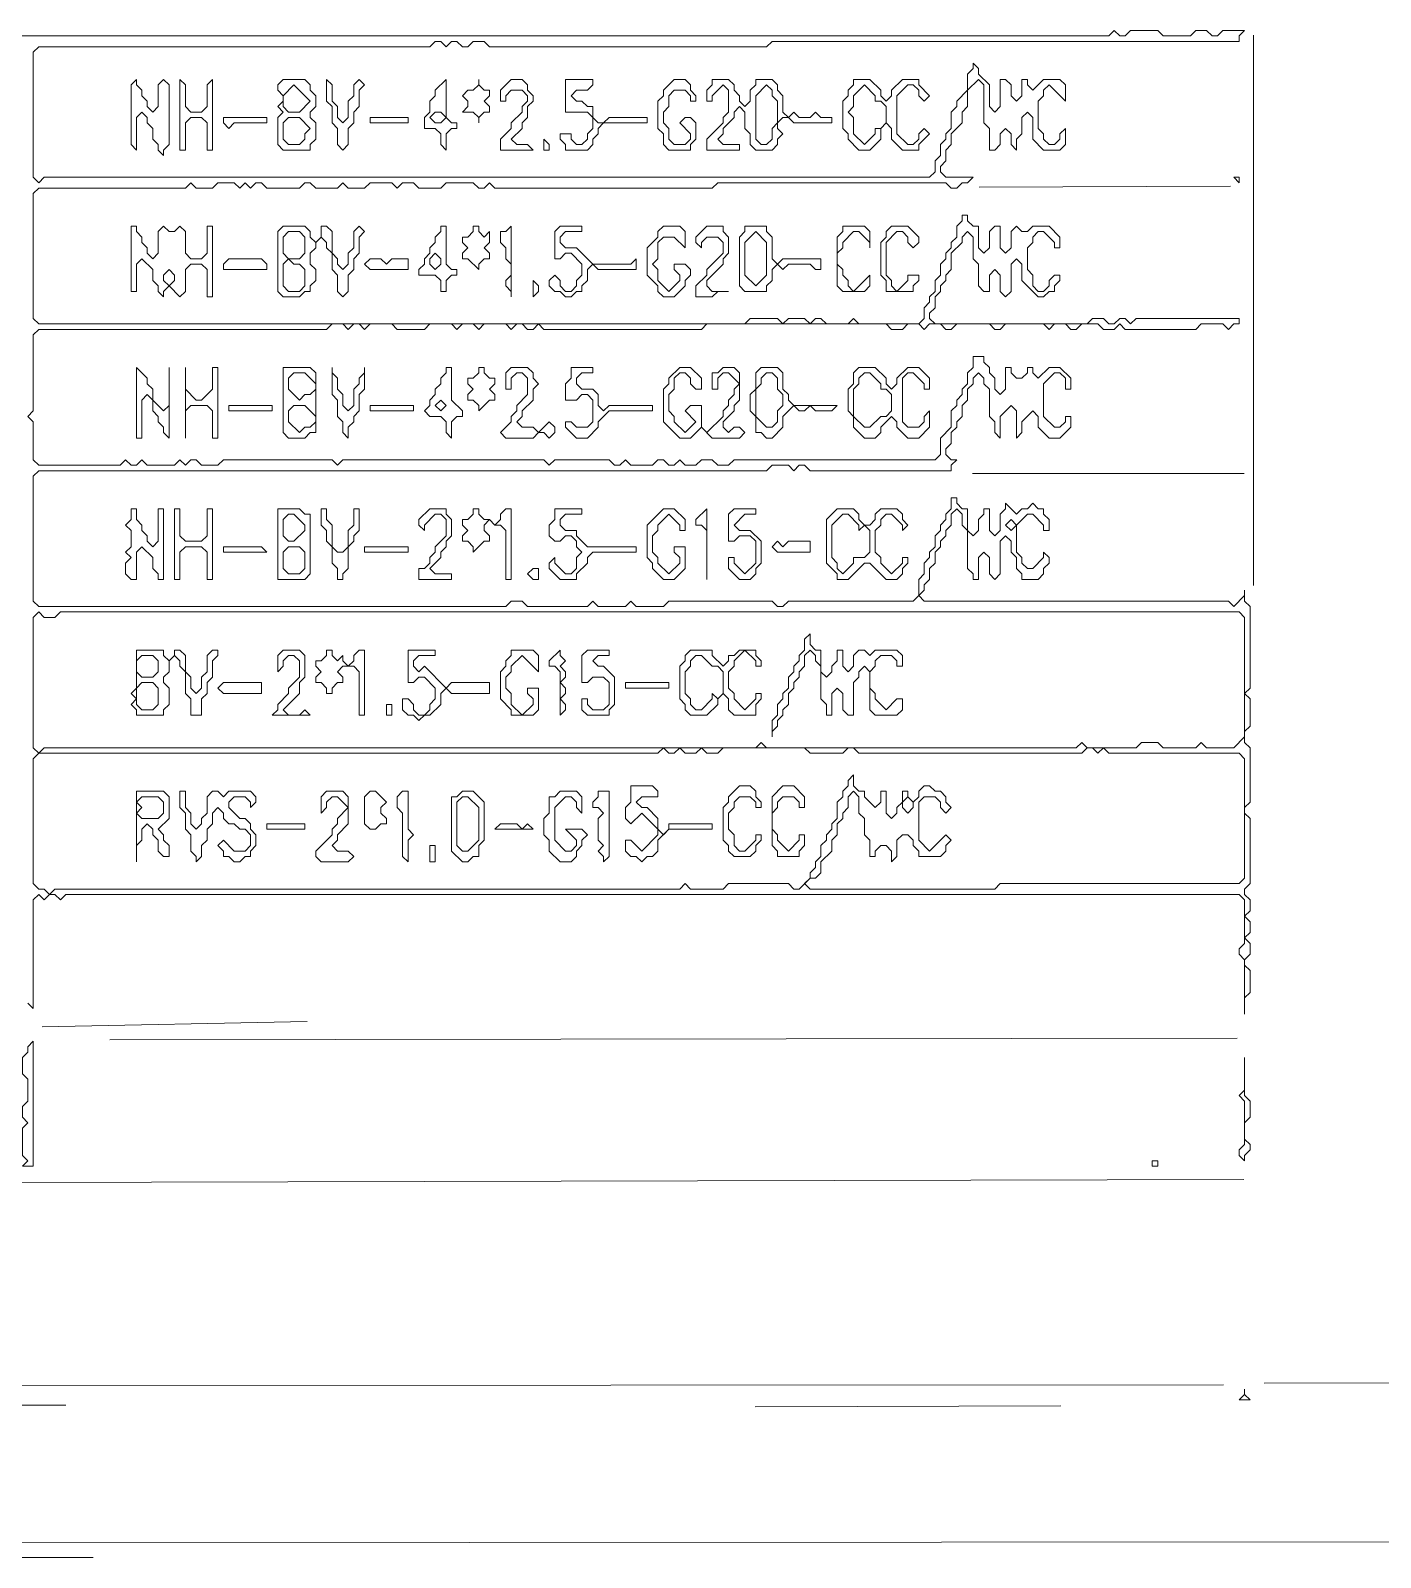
# Model space of a CAD drawing. Extents: x 12 to 2459, y 13 to 1740.
# Drawn here: x 403.5 to 652, y 20 to 301 of the extents above; entities that cross this region are included whole.
import ezdxf

# ---------------------------------------------------------------- set-up
doc = ezdxf.new("R2010")
doc.units = 0
for name, color, linetype, lineweight in [('TEXT_FALLBACK_OUTLINE', 2, 'Continuous', 0), ('TRACE_CURVE', 6, 'Continuous', 0), ('TRACE_STRAIGHT', 5, 'Continuous', 0), ('TRACE_TEXT_SYMBOL', 6, 'Continuous', 0)]:
    doc.layers.add(name, color=color, linetype=linetype, lineweight=lineweight)

msp = doc.modelspace()

# ---------------------------------------------------------------- linework, layer by layer
at = {"layer": 'TEXT_FALLBACK_OUTLINE', "color": 2}
for points in [[(423, 292), (422, 291), (422, 280), (423, 279), (423, 285), (424, 286), (425, 285), (425, 284), (426, 283), (426, 281), (427, 280), (427, 279), (428, 278), (428, 279), (429, 280), (429, 291), (428, 292), (427, 291), (427, 287), (426, 286), (425, 287), (425, 288), (424, 289), (424, 290), (423, 291)], [(431, 292), (431, 279), (432, 279), (432, 284), (433, 285), (435, 285), (436, 284), (436, 279), (437, 279), (437, 292), (436, 291), (436, 287), (435, 286), (433, 286), (432, 287), (432, 291)], [(450, 292), (449, 291), (449, 290), (450, 289), (450, 288), (449, 287), (450, 286), (449, 285), (449, 280), (450, 279), (455, 279), (455, 280), (456, 281), (456, 284), (455, 285), (455, 286), (456, 287), (456, 289), (455, 290), (455, 291), (454, 292)], [(452, 291), (455, 288), (453, 286), (451, 286), (450, 287), (450, 289)], [(458, 292), (458, 288), (459, 287), (459, 284), (460, 283), (460, 280), (461, 279), (462, 280), (462, 283), (463, 284), (463, 286), (464, 287), (464, 290), (465, 291), (464, 292), (463, 291), (463, 289), (462, 288), (462, 285), (461, 284), (460, 285), (460, 287), (459, 288), (459, 291)], [(480, 292), (478, 290), (478, 289), (477, 288), (477, 286), (476, 285), (476, 283), (478, 283), (479, 282), (479, 280), (480, 279), (480, 282), (481, 283), (482, 283), (482, 284), (481, 284), (480, 285)], [(486, 292), (486, 291), (485, 290), (484, 290), (483, 289), (484, 288), (484, 287), (483, 286), (485, 286), (486, 285), (486, 284), (486, 285), (487, 286), (488, 286), (488, 287), (487, 288), (488, 289), (488, 290), (487, 290), (486, 291)], [(492, 292), (490, 290), (490, 288), (491, 288), (491, 289), (492, 290), (494, 290), (495, 289), (495, 288), (494, 287), (494, 286), (492, 284), (492, 283), (490, 281), (490, 279), (496, 279), (495, 280), (493, 280), (492, 281), (494, 283), (494, 284), (495, 285), (495, 287), (496, 288), (496, 289), (495, 290), (495, 291), (494, 292)], [(502, 292), (502, 286), (506, 286), (507, 285), (507, 283), (506, 282), (506, 281), (505, 280), (504, 280), (503, 281), (503, 282), (501, 282), (501, 281), (502, 280), (502, 279), (506, 279), (507, 280), (507, 281), (508, 282), (508, 283), (509, 284), (517, 284), (517, 285), (510, 285), (509, 284), (508, 284), (507, 285), (507, 287), (506, 287), (505, 288), (504, 288), (503, 289), (504, 290), (506, 290), (507, 291), (507, 292)], [(522, 292), (520, 290), (520, 289), (519, 288), (519, 283), (520, 282), (520, 280), (521, 279), (525, 279), (525, 280), (526, 281), (526, 284), (525, 285), (524, 285), (523, 284), (525, 282), (525, 281), (524, 280), (522, 280), (521, 281), (521, 283), (520, 284), (520, 286), (521, 287), (521, 289), (522, 290), (524, 290), (525, 289), (525, 288), (526, 288), (526, 289), (525, 290), (525, 291), (524, 292)], [(529, 292), (529, 291), (528, 290), (528, 288), (529, 288), (529, 289), (531, 291), (532, 290), (532, 286), (531, 285), (531, 284), (528, 281), (528, 279), (534, 279), (534, 280), (531, 280), (530, 281), (531, 282), (531, 283), (533, 285), (533, 286), (534, 287), (535, 286), (535, 283), (536, 282), (536, 280), (537, 279), (540, 279), (541, 280), (541, 281), (542, 282), (541, 283), (541, 284), (542, 285), (543, 285), (544, 284), (551, 284), (551, 285), (549, 285), (548, 286), (547, 285), (545, 285), (544, 286), (543, 285), (542, 286), (542, 289), (541, 290), (541, 291), (540, 292), (537, 292), (537, 291), (536, 290), (536, 288), (535, 287), (534, 288), (534, 289), (533, 290), (533, 291), (532, 292)], [(539, 291), (540, 290), (540, 289), (541, 288), (541, 284), (540, 283), (540, 281), (539, 280), (538, 280), (537, 281), (537, 289)], [(555, 292), (555, 291), (554, 290), (554, 289), (553, 288), (553, 283), (554, 282), (554, 281), (556, 279), (558, 279), (560, 281), (560, 283), (561, 284), (562, 283), (562, 281), (564, 279), (567, 279), (567, 280), (569, 282), (568, 283), (567, 282), (567, 281), (566, 280), (565, 280), (563, 282), (563, 289), (565, 291), (566, 291), (567, 290), (567, 289), (568, 288), (569, 289), (567, 291), (567, 292), (564, 292), (562, 290), (562, 289), (561, 288), (560, 289), (560, 290), (558, 292)], [(557, 291), (559, 289), (559, 288), (560, 288), (561, 287), (561, 284), (560, 283), (559, 283), (559, 282), (557, 280), (555, 282), (555, 285), (554, 286), (555, 287), (555, 289)], [(439, 285), (439, 284), (440, 283), (441, 284), (447, 284), (447, 285)], [(450, 284), (451, 285), (453, 285), (455, 283), (454, 282), (454, 281), (453, 280), (451, 280), (450, 281)], [(466, 285), (466, 284), (473, 284), (473, 285)], [(477, 285), (478, 286), (479, 286), (480, 285), (479, 284), (478, 284)], [(498, 281), (498, 279), (499, 279), (499, 280)], [(422, 265), (422, 253), (423, 253), (423, 258), (424, 259), (426, 257), (426, 255), (427, 254), (427, 253), (428, 252), (428, 253), (429, 254), (431, 252), (432, 253), (432, 257), (433, 258), (435, 258), (436, 257), (436, 252), (437, 252), (437, 265), (436, 265), (436, 260), (435, 259), (433, 259), (432, 260), (432, 264), (431, 265), (430, 264), (429, 264), (428, 265), (427, 264), (427, 260), (426, 259), (425, 260), (425, 261), (424, 262), (424, 263), (423, 264), (423, 265)], [(450, 265), (449, 264), (449, 253), (450, 252), (453, 252), (454, 253), (455, 253), (455, 254), (456, 255), (456, 257), (455, 258), (455, 260), (456, 261), (456, 262), (457, 263), (458, 262), (458, 261), (459, 260), (459, 257), (460, 256), (460, 253), (461, 252), (462, 253), (462, 256), (463, 257), (463, 259), (464, 260), (464, 263), (465, 264), (464, 265), (463, 264), (463, 261), (462, 260), (462, 258), (461, 257), (460, 258), (460, 259), (459, 260), (459, 264), (458, 265), (457, 265), (457, 263), (456, 262), (455, 263), (455, 264), (454, 265)], [(479, 265), (479, 264), (478, 263), (478, 262), (477, 261), (477, 260), (476, 259), (476, 258), (475, 257), (475, 256), (478, 256), (479, 255), (479, 253), (480, 253), (480, 255), (481, 256), (482, 256), (482, 257), (481, 257), (480, 258), (480, 265)], [(485, 265), (485, 264), (484, 263), (483, 263), (483, 262), (484, 261), (483, 260), (483, 259), (484, 259), (486, 257), (486, 258), (487, 259), (488, 259), (488, 260), (487, 261), (488, 262), (488, 264), (487, 263), (486, 264), (486, 265)], [(492, 265), (491, 264), (490, 264), (490, 262), (491, 261), (491, 259), (492, 258), (492, 256), (491, 255), (491, 254), (492, 253), (492, 252)], [(501, 265), (500, 264), (500, 259), (501, 259), (502, 260), (503, 260), (505, 258), (505, 256), (504, 255), (504, 254), (503, 253), (502, 253), (501, 254), (501, 255), (500, 256), (499, 255), (499, 254), (500, 253), (501, 253), (502, 252), (503, 252), (504, 253), (505, 253), (505, 254), (506, 255), (506, 257), (507, 258), (508, 257), (515, 257), (515, 259), (514, 258), (507, 258), (504, 261), (502, 261), (501, 262), (501, 263), (502, 264), (505, 264), (505, 265)], [(520, 265), (519, 264), (519, 263), (517, 261), (517, 256), (519, 254), (519, 253), (520, 252), (522, 252), (524, 254), (524, 255), (525, 256), (525, 257), (524, 258), (522, 258), (522, 257), (523, 256), (523, 255), (521, 253), (519, 255), (519, 257), (518, 258), (519, 259), (519, 262), (520, 263), (522, 263), (524, 261), (524, 264), (523, 265)], [(528, 265), (526, 263), (526, 262), (527, 261), (527, 262), (528, 263), (530, 263), (531, 262), (531, 260), (528, 257), (528, 256), (526, 254), (526, 252), (529, 252), (530, 253), (532, 253), (529, 253), (528, 254), (528, 255), (531, 258), (531, 259), (532, 260), (532, 263), (531, 264), (531, 265)], [(535, 265), (535, 264), (534, 263), (534, 254), (535, 253), (539, 253), (539, 254), (540, 255), (540, 257), (541, 258), (542, 257), (543, 258), (547, 258), (548, 257), (549, 257), (549, 259), (542, 259), (541, 258), (540, 259), (540, 263), (539, 264), (539, 265)], [(553, 265), (553, 264), (552, 263), (552, 254), (553, 253), (557, 253), (558, 254), (558, 256), (555, 253), (554, 254), (554, 255), (553, 256), (553, 257), (552, 258), (552, 260), (553, 261), (553, 262), (555, 264), (556, 264), (558, 262), (558, 261), (558, 264), (557, 265)], [(562, 265), (561, 264), (561, 263), (560, 262), (560, 256), (561, 255), (561, 253), (566, 253), (566, 254), (567, 255), (567, 256), (565, 256), (565, 255), (563, 253), (562, 254), (562, 255), (561, 256), (561, 262), (563, 264), (564, 264), (565, 263), (565, 262), (566, 261), (567, 262), (567, 263), (565, 265)], [(450, 263), (451, 264), (453, 264), (454, 263), (454, 260), (453, 259), (451, 259), (450, 260)], [(537, 264), (539, 262), (539, 256), (537, 254), (535, 256), (535, 262)], [(440, 259), (439, 258), (439, 257), (447, 257), (447, 258), (446, 259)], [(450, 258), (451, 259), (452, 258), (453, 258), (454, 257), (454, 254), (453, 253), (451, 253), (450, 254)], [(466, 259), (465, 258), (466, 257), (473, 257), (473, 259), (470, 259), (469, 258), (468, 259)], [(477, 259), (478, 260), (479, 259), (479, 258), (478, 257), (477, 258)], [(428, 256), (429, 257), (430, 256), (430, 255), (429, 254), (428, 255)], [(496, 255), (496, 252), (497, 253), (497, 254)], [(423, 239), (423, 226), (424, 226), (424, 233), (425, 234), (426, 233), (426, 231), (427, 230), (427, 229), (428, 228), (428, 227), (429, 226), (429, 239), (429, 232), (428, 231), (426, 233), (426, 235), (425, 236), (425, 237)], [(432, 239), (432, 226), (432, 231), (433, 232), (436, 232), (437, 231), (437, 226), (438, 226), (438, 239), (437, 239), (437, 235), (435, 233), (434, 233), (432, 235)], [(450, 239), (450, 227), (451, 226), (454, 226), (455, 227), (456, 227), (456, 238), (455, 239)], [(459, 239), (459, 234), (460, 233), (460, 230), (461, 229), (461, 227), (462, 226), (462, 228), (463, 229), (463, 230), (464, 231), (464, 234), (465, 235), (465, 239), (465, 238), (464, 237), (464, 236), (463, 235), (463, 232), (462, 231), (461, 232), (461, 234), (460, 235), (460, 237), (459, 238)], [(480, 239), (480, 238), (479, 237), (479, 236), (478, 235), (478, 234), (477, 233), (477, 232), (476, 231), (477, 230), (479, 230), (480, 229), (480, 227), (481, 226), (481, 229), (482, 230), (483, 230), (483, 231), (481, 233), (481, 239)], [(486, 239), (486, 238), (485, 237), (484, 237), (484, 236), (485, 235), (484, 234), (484, 233), (485, 233), (486, 232), (486, 231), (488, 233), (489, 233), (489, 234), (488, 235), (489, 236), (489, 237), (488, 237), (487, 238), (487, 239)], [(492, 239), (491, 238), (491, 235), (492, 235), (492, 237), (493, 238), (494, 238), (495, 237), (495, 234), (493, 232), (493, 231), (492, 230), (492, 229), (490, 227), (491, 226), (496, 226), (497, 227), (498, 227), (499, 226), (500, 227), (500, 228), (499, 229), (497, 227), (496, 228), (494, 228), (493, 229), (494, 230), (494, 231), (496, 233), (496, 235), (497, 236), (496, 237), (496, 238), (495, 239)], [(503, 239), (503, 237), (502, 236), (502, 233), (504, 233), (505, 234), (506, 234), (507, 233), (507, 229), (506, 228), (504, 228), (503, 229), (502, 229), (502, 228), (504, 226), (506, 226), (508, 228), (508, 229), (510, 231), (518, 231), (518, 232), (510, 232), (509, 231), (508, 232), (508, 234), (507, 235), (505, 235), (504, 236), (504, 237), (505, 238), (507, 238), (507, 239)], [(523, 239), (521, 237), (521, 236), (520, 235), (520, 229), (523, 226), (525, 226), (527, 228), (529, 226), (534, 226), (535, 227), (534, 228), (533, 228), (532, 227), (531, 228), (531, 229), (533, 231), (533, 232), (534, 233), (534, 238), (533, 239), (531, 239), (530, 238), (529, 238), (529, 235), (530, 235), (530, 237), (531, 238), (532, 238), (534, 236), (533, 235), (533, 234), (532, 233), (532, 232), (531, 231), (531, 230), (528, 227), (527, 228), (527, 232), (525, 232), (524, 231), (526, 229), (524, 227), (522, 229), (522, 230), (521, 231), (521, 234), (522, 235), (522, 237), (523, 238), (524, 238), (525, 237), (525, 236), (526, 235), (527, 235), (527, 237), (525, 239)], [(538, 239), (537, 238), (537, 235), (536, 234), (536, 231), (537, 230), (537, 227), (538, 227), (539, 226), (540, 226), (542, 228), (542, 230), (544, 232), (545, 231), (546, 231), (547, 232), (548, 231), (551, 231), (552, 232), (544, 232), (543, 233), (543, 234), (542, 235), (542, 238), (541, 239)], [(556, 239), (555, 238), (555, 236), (554, 235), (554, 231), (555, 230), (555, 228), (557, 226), (559, 226), (560, 227), (560, 228), (562, 230), (563, 229), (563, 228), (565, 226), (567, 226), (569, 228), (569, 231), (568, 230), (568, 229), (567, 228), (565, 228), (564, 229), (564, 237), (565, 238), (566, 238), (568, 236), (568, 235), (569, 235), (569, 237), (567, 239), (565, 239), (563, 237), (563, 236), (562, 235), (561, 236), (561, 237), (559, 239)], [(451, 237), (452, 238), (454, 238), (456, 236), (456, 235), (455, 234), (454, 234), (453, 233), (451, 235)], [(538, 237), (539, 238), (540, 238), (541, 237), (541, 235), (542, 234), (542, 232), (541, 231), (541, 229), (540, 228), (539, 228), (537, 230), (537, 235), (538, 236)], [(556, 237), (557, 238), (558, 238), (560, 236), (560, 235), (561, 235), (562, 234), (562, 231), (561, 230), (560, 230), (558, 228), (557, 228), (555, 230), (555, 235), (556, 236)], [(440, 232), (440, 231), (448, 231), (448, 232)], [(451, 231), (452, 232), (454, 232), (456, 230), (456, 229), (455, 228), (454, 228), (453, 227), (451, 229)], [(466, 232), (466, 231), (474, 231), (474, 232)], [(478, 232), (479, 233), (480, 232), (479, 231)], [(422, 213), (422, 211), (421, 210), (422, 209), (422, 206), (421, 205), (422, 204), (421, 203), (421, 201), (422, 200), (423, 200), (423, 205), (424, 206), (426, 204), (426, 202), (427, 201), (427, 200), (428, 200), (428, 213), (427, 213), (427, 207), (426, 206), (425, 207), (425, 208), (424, 209), (424, 210), (423, 211), (423, 213)], [(430, 213), (430, 200), (431, 200), (431, 205), (432, 206), (435, 206), (436, 205), (436, 200), (437, 200), (437, 213), (436, 213), (436, 208), (435, 207), (432, 207), (431, 208), (431, 213)], [(449, 213), (449, 200), (454, 200), (455, 201), (455, 212), (454, 212), (453, 213)], [(450, 211), (451, 212), (452, 212), (454, 210), (454, 209), (452, 207), (451, 207), (450, 208)], [(457, 213), (457, 210), (458, 209), (458, 207), (459, 206), (459, 203), (460, 202), (460, 200), (461, 200), (461, 201), (462, 202), (462, 206), (463, 207), (463, 208), (464, 209), (464, 213), (463, 213), (463, 210), (462, 209), (462, 206), (461, 205), (460, 205), (459, 206), (459, 210), (458, 211), (458, 213)], [(477, 213), (475, 211), (475, 210), (476, 209), (476, 210), (478, 212), (479, 212), (480, 211), (480, 208), (478, 206), (478, 205), (477, 204), (477, 203), (476, 202), (475, 202), (475, 200), (481, 200), (481, 201), (478, 201), (477, 202), (479, 204), (479, 205), (480, 206), (480, 207), (481, 208), (481, 211), (480, 212), (480, 213)], [(485, 213), (485, 212), (484, 211), (483, 211), (483, 210), (484, 209), (483, 208), (483, 207), (484, 207), (485, 206), (485, 205), (487, 207), (488, 207), (488, 208), (487, 209), (487, 210), (488, 211), (489, 210), (490, 210), (491, 209), (491, 200), (492, 200), (492, 213), (491, 213), (490, 212), (490, 211), (489, 210), (488, 211), (487, 211), (486, 212), (486, 213)], [(500, 213), (500, 211), (499, 210), (499, 208), (500, 207), (501, 207), (502, 208), (503, 208), (504, 207), (504, 206), (505, 205), (504, 204), (504, 202), (503, 201), (502, 201), (500, 203), (500, 204), (499, 203), (499, 202), (501, 200), (504, 200), (504, 201), (506, 203), (506, 204), (507, 205), (515, 205), (515, 206), (506, 206), (504, 208), (504, 209), (502, 209), (501, 210), (501, 211), (502, 212), (505, 212), (505, 213)], [(520, 213), (517, 210), (517, 204), (518, 203), (518, 202), (520, 200), (522, 200), (524, 202), (524, 206), (522, 206), (522, 205), (523, 204), (523, 203), (521, 201), (519, 203), (519, 204), (518, 205), (518, 208), (519, 209), (519, 210), (521, 212), (523, 210), (523, 209), (524, 209), (524, 211), (522, 213)], [(528, 213), (526, 211), (526, 210), (527, 210), (528, 209), (528, 200)], [(533, 213), (532, 212), (532, 207), (533, 207), (534, 208), (536, 208), (537, 207), (537, 203), (535, 201), (533, 203), (533, 204), (532, 204), (532, 202), (534, 200), (536, 200), (537, 201), (537, 202), (538, 203), (538, 207), (536, 209), (534, 209), (533, 210), (535, 212), (537, 212), (537, 213)], [(552, 213), (550, 211), (550, 203), (552, 201), (552, 200), (554, 200), (557, 203), (558, 203), (561, 200), (563, 200), (564, 201), (564, 202), (565, 203), (565, 204), (564, 204), (564, 203), (562, 201), (560, 203), (560, 204), (559, 205), (559, 209), (560, 210), (560, 211), (561, 212), (562, 212), (564, 210), (564, 209), (565, 210), (564, 211), (564, 212), (563, 213), (560, 213), (559, 212), (559, 211), (558, 210), (557, 210), (556, 211), (556, 212), (555, 213)], [(553, 212), (554, 212), (556, 210), (556, 209), (557, 210), (558, 209), (558, 205), (557, 204), (555, 204), (555, 203), (553, 201), (552, 202), (552, 203), (551, 204), (551, 210)], [(439, 206), (439, 205), (447, 205), (446, 206)], [(450, 205), (451, 206), (453, 206), (454, 205), (454, 202), (453, 201), (451, 201), (450, 202)], [(465, 206), (465, 205), (473, 205), (473, 206)], [(541, 207), (540, 206), (541, 205), (547, 205), (547, 207), (543, 207), (542, 206)], [(496, 202), (495, 201), (496, 200), (497, 200), (497, 202)], [(423, 187), (423, 180), (422, 179), (423, 178), (422, 177), (423, 176), (423, 175), (428, 175), (428, 176), (429, 177), (429, 180), (428, 181), (428, 182), (429, 183), (429, 185), (430, 186), (431, 185), (431, 184), (432, 183), (432, 179), (433, 178), (433, 175), (435, 175), (435, 178), (436, 179), (436, 181), (437, 182), (437, 185), (438, 186), (438, 187), (437, 187), (436, 186), (436, 183), (435, 182), (435, 180), (434, 179), (433, 180), (433, 182), (432, 183), (432, 186), (431, 187), (430, 187), (430, 186), (429, 185), (428, 186), (428, 187)], [(423, 185), (424, 186), (426, 186), (427, 185), (427, 183), (426, 182), (424, 182), (423, 183)], [(450, 187), (449, 186), (449, 183), (450, 184), (450, 185), (451, 186), (452, 186), (453, 185), (453, 182), (451, 180), (451, 179), (449, 177), (449, 176), (448, 175), (455, 175), (454, 176), (453, 175), (451, 175), (450, 176), (453, 179), (453, 181), (454, 182), (454, 186), (453, 187)], [(458, 187), (458, 186), (457, 185), (456, 185), (456, 184), (457, 183), (456, 182), (456, 181), (457, 181), (458, 180), (458, 179), (459, 179), (459, 180), (460, 181), (461, 181), (461, 182), (460, 183), (461, 184), (463, 184), (464, 183), (464, 175), (465, 175), (465, 187), (464, 187), (463, 186), (463, 185), (462, 184), (461, 185), (461, 186), (460, 185), (459, 186), (459, 187)], [(473, 187), (473, 181), (474, 181), (475, 182), (476, 182), (478, 180), (478, 178), (477, 177), (477, 176), (476, 175), (475, 175), (474, 176), (474, 177), (473, 178), (472, 178), (472, 176), (473, 175), (474, 175), (475, 174), (476, 175), (477, 175), (479, 177), (479, 179), (480, 180), (481, 179), (488, 179), (488, 181), (481, 181), (480, 180), (476, 184), (475, 183), (474, 184), (474, 185), (475, 186), (478, 186), (478, 187)], [(492, 187), (492, 186), (491, 185), (491, 184), (490, 183), (490, 178), (492, 176), (492, 175), (496, 175), (497, 176), (497, 180), (495, 180), (495, 179), (496, 178), (496, 177), (494, 175), (492, 177), (492, 179), (491, 180), (491, 182), (492, 183), (492, 184), (494, 186), (497, 183), (497, 186), (496, 187)], [(501, 187), (499, 185), (499, 184), (500, 184), (501, 183), (501, 175), (502, 176), (502, 177), (501, 178), (502, 179), (502, 180), (501, 181), (502, 182), (502, 183), (501, 184), (502, 185), (501, 186)], [(506, 187), (505, 186), (505, 181), (506, 181), (507, 182), (509, 182), (510, 181), (510, 177), (509, 176), (507, 176), (506, 177), (506, 178), (505, 178), (505, 176), (506, 175), (510, 175), (510, 176), (511, 177), (511, 182), (509, 184), (508, 184), (507, 185), (508, 186), (510, 186), (510, 187)], [(525, 187), (524, 186), (524, 185), (523, 184), (523, 178), (524, 177), (524, 176), (525, 175), (528, 175), (530, 177), (530, 178), (531, 179), (532, 178), (532, 176), (533, 175), (537, 175), (537, 177), (538, 178), (538, 179), (537, 179), (537, 178), (535, 176), (533, 178), (533, 179), (532, 180), (532, 183), (533, 184), (533, 185), (535, 187), (537, 185), (537, 184), (538, 184), (538, 185), (537, 186), (537, 187), (534, 187), (533, 186), (532, 186), (532, 185), (531, 184), (529, 186), (529, 187)], [(525, 185), (526, 186), (527, 186), (529, 184), (530, 184), (531, 183), (531, 179), (530, 178), (529, 179), (529, 178), (527, 176), (526, 176), (525, 177), (525, 178), (524, 179), (524, 183), (525, 184)], [(423, 180), (424, 181), (426, 181), (427, 180), (427, 177), (426, 176), (424, 176), (423, 177)], [(439, 181), (438, 180), (439, 179), (446, 179), (446, 181)], [(513, 181), (513, 180), (521, 180), (521, 181)], [(469, 177), (469, 175), (470, 175), (470, 177)], [(423, 161), (423, 148), (423, 151), (424, 152), (424, 154), (425, 155), (426, 154), (426, 153), (427, 152), (427, 150), (428, 149), (429, 149), (429, 151), (428, 152), (428, 153), (427, 154), (429, 156), (429, 160), (428, 161)], [(431, 161), (431, 158), (432, 157), (432, 154), (433, 153), (433, 150), (434, 149), (434, 148), (435, 149), (435, 151), (436, 152), (436, 154), (437, 155), (437, 157), (438, 158), (439, 157), (439, 156), (440, 155), (441, 155), (442, 154), (443, 154), (444, 153), (444, 151), (443, 150), (441, 150), (439, 152), (438, 151), (439, 150), (439, 149), (440, 149), (441, 148), (442, 148), (443, 149), (444, 149), (444, 150), (445, 151), (445, 153), (444, 154), (444, 155), (443, 156), (442, 156), (440, 158), (440, 159), (441, 160), (443, 160), (444, 159), (444, 158), (445, 159), (445, 160), (444, 161), (440, 161), (439, 160), (438, 161), (437, 161), (436, 160), (436, 157), (435, 156), (435, 155), (434, 154), (433, 155), (433, 157), (432, 158), (432, 161)], [(458, 161), (457, 160), (457, 157), (458, 158), (458, 159), (459, 160), (460, 160), (462, 158), (460, 156), (460, 155), (459, 154), (459, 153), (456, 150), (456, 149), (457, 148), (462, 148), (463, 149), (462, 150), (460, 150), (459, 151), (460, 152), (460, 153), (462, 155), (462, 160), (461, 161)], [(466, 161), (465, 160), (465, 155), (466, 154), (467, 154), (468, 155), (469, 155), (469, 156), (468, 157), (468, 158), (469, 159), (467, 161)], [(472, 161), (471, 160), (471, 158), (472, 157), (472, 149), (473, 148), (473, 152), (474, 153), (473, 154), (473, 161)], [(483, 161), (482, 160), (481, 160), (481, 150), (483, 148), (484, 148), (485, 149), (486, 149), (486, 151), (487, 152), (487, 159), (485, 161)], [(501, 161), (500, 160), (499, 160), (499, 157), (498, 156), (498, 153), (499, 152), (499, 150), (501, 148), (503, 148), (504, 149), (504, 150), (505, 151), (505, 152), (506, 153), (505, 154), (502, 154), (504, 152), (504, 151), (503, 150), (502, 150), (500, 152), (500, 158), (502, 160), (503, 160), (504, 159), (504, 158), (505, 157), (505, 160), (504, 161)], [(508, 161), (508, 160), (507, 159), (507, 158), (508, 158), (509, 157), (508, 156), (508, 152), (509, 151), (508, 150), (509, 149), (509, 148), (510, 149), (510, 161)], [(514, 162), (514, 159), (513, 158), (513, 156), (514, 155), (516, 157), (519, 154), (519, 153), (516, 150), (514, 152), (513, 152), (513, 150), (514, 149), (515, 149), (516, 148), (517, 149), (518, 149), (519, 150), (519, 152), (521, 154), (529, 154), (529, 155), (521, 155), (521, 154), (520, 153), (519, 154), (519, 156), (517, 158), (516, 158), (515, 159), (516, 160), (519, 160), (519, 161), (518, 162)], [(534, 162), (532, 160), (532, 159), (531, 158), (531, 152), (532, 151), (532, 150), (533, 149), (536, 149), (537, 150), (537, 151), (538, 152), (538, 153), (537, 153), (537, 152), (535, 150), (534, 150), (533, 151), (533, 153), (532, 154), (532, 157), (533, 158), (533, 159), (534, 160), (536, 160), (537, 159), (537, 158), (538, 158), (538, 159), (537, 160), (537, 161), (536, 162)], [(542, 162), (540, 160), (540, 151), (541, 150), (541, 149), (545, 149), (545, 150), (546, 151), (546, 153), (545, 153), (545, 152), (543, 150), (541, 152), (541, 153), (540, 154), (540, 157), (541, 158), (541, 159), (542, 160), (544, 160), (545, 159), (545, 158), (546, 158), (546, 160), (544, 162)], [(423, 159), (424, 160), (427, 160), (428, 159), (428, 157), (427, 156), (424, 156), (423, 157), (424, 158)], [(482, 159), (483, 160), (484, 160), (486, 158), (486, 152), (484, 150), (483, 150), (482, 151)], [(447, 155), (447, 154), (454, 154), (454, 155)], [(490, 155), (489, 154), (496, 154), (495, 155), (494, 154), (493, 155)], [(477, 151), (477, 148), (478, 148), (478, 151)]]:
    msp.add_lwpolyline(points, close=True, dxfattribs=at)
for points in [[(547, 190), (546, 189), (546, 187), (545, 186), (545, 185), (544, 184), (544, 183), (543, 182), (543, 180), (542, 179), (542, 178), (541, 177), (541, 175), (540, 174), (540, 171), (540, 172), (541, 173), (541, 174), (542, 175), (542, 176), (543, 177), (543, 179), (544, 180), (544, 181), (545, 182), (545, 183), (546, 184), (546, 186), (547, 187), (548, 186), (548, 185), (549, 184), (549, 178), (550, 177), (550, 175), (551, 175), (551, 179), (552, 180), (553, 179), (553, 176), (554, 175), (555, 175), (555, 181), (556, 182), (556, 183), (557, 184), (558, 183), (558, 176), (559, 175), (563, 175), (564, 176), (564, 178), (563, 178), (561, 176), (559, 178), (559, 179), (558, 180), (558, 183), (559, 184), (559, 185), (560, 186), (562, 186), (563, 185), (563, 184)], [(563, 184), (564, 184), (564, 186), (563, 187), (559, 187), (558, 186), (557, 187), (556, 187), (555, 186), (555, 184), (554, 183), (553, 184), (553, 187), (552, 187), (552, 185), (551, 184), (551, 183), (550, 182), (549, 183), (549, 187), (548, 187), (547, 188), (547, 190)]]:
    msp.add_lwpolyline(points, dxfattribs=at)
at = {"layer": 'TRACE_CURVE', "color": 6}
for points in [[(603, 301), (602, 300), (399, 300), (398, 299), (396, 299), (395, 300), (394, 299), (393, 299), (392, 300), (391, 299), (390, 300), (357, 300), (356, 299), (306, 299), (305, 300), (166, 300)], [(487, 299), (488, 298), (539, 298), (540, 299), (626, 299), (626, 300), (627, 301), (623, 301), (622, 300), (621, 300), (620, 301), (618, 301), (617, 300), (612, 300), (611, 301), (606, 301), (605, 300), (604, 300), (603, 301)], [(593, 279), (594, 280), (594, 283), (593, 282), (593, 281), (592, 280), (591, 280), (590, 281), (590, 282), (589, 283), (589, 288), (590, 289), (590, 290), (591, 291), (594, 288), (594, 291), (593, 292), (590, 292), (588, 290), (587, 291), (587, 292), (586, 292), (586, 289), (585, 288), (584, 289), (584, 291), (583, 292), (582, 292), (582, 287), (581, 286), (580, 287), (580, 291), (578, 293), (578, 294), (577, 295), (577, 294), (576, 293), (576, 290), (574, 288), (574, 287), (573, 286), (573, 283), (572, 282), (572, 281), (571, 280), (571, 278), (570, 277), (570, 275), (569, 274), (406, 274), (405, 273), (404, 274), (404, 297), (405, 298), (477, 298), (478, 299), (479, 299), (480, 298), (481, 299), (482, 299), (483, 298), (484, 298), (485, 299), (487, 299)], [(444, 272), (445, 273), (446, 273), (447, 272), (453, 272), (454, 273), (455, 273), (456, 272), (460, 272), (461, 273), (462, 272), (465, 272), (466, 273), (470, 273), (471, 272), (472, 273), (474, 273), (475, 272), (479, 272), (480, 273), (485, 273), (486, 272), (487, 272), (488, 273), (489, 272), (529, 272), (530, 273), (572, 273), (573, 272), (574, 272), (575, 273), (576, 273), (577, 274), (572, 274), (571, 275), (571, 276), (572, 277), (572, 279), (573, 280), (573, 282), (575, 284), (575, 286), (576, 287), (576, 290), (578, 292), (579, 291), (579, 284), (580, 283), (580, 279), (581, 279), (582, 280), (582, 282), (583, 283), (584, 282), (584, 280), (585, 279), (585, 281), (586, 282), (586, 285), (587, 286), (588, 285), (588, 281), (590, 279), (593, 279)], [(593, 261), (593, 263), (591, 265), (588, 265), (587, 264), (586, 264), (585, 265), (584, 264), (584, 261), (583, 260), (582, 261), (582, 265), (581, 265), (580, 264), (580, 261), (579, 260), (578, 261), (578, 265), (577, 265), (576, 266), (576, 267), (575, 267), (575, 266), (574, 265), (574, 263), (573, 262), (573, 261), (572, 260), (572, 259), (571, 258), (571, 256), (570, 255), (570, 253), (569, 252), (569, 251), (568, 250), (568, 248), (567, 247), (556, 247), (555, 248), (554, 247), (550, 247), (549, 248), (548, 248), (547, 247), (546, 248), (543, 248), (542, 247), (541, 248), (536, 248), (535, 247), (405, 247), (404, 248), (404, 271), (405, 272), (432, 272), (433, 273), (434, 272), (437, 272), (438, 273), (441, 273), (442, 272), (443, 273), (444, 272)], [(626, 247), (626, 248), (607, 248), (606, 247), (605, 248), (604, 248), (603, 247), (602, 247), (601, 248), (599, 248), (598, 247), (570, 247), (569, 248), (569, 249), (570, 250), (570, 252), (571, 253), (571, 254), (572, 255), (572, 256), (573, 257), (573, 260), (575, 262), (575, 263), (576, 264), (577, 263), (577, 259), (578, 258), (578, 254), (579, 253), (580, 253), (580, 256), (581, 257), (582, 256), (582, 253), (583, 252), (584, 253), (584, 258), (585, 259), (586, 258), (586, 255), (589, 252), (590, 252), (591, 253), (592, 253), (592, 254), (593, 255), (593, 256), (592, 256), (591, 255), (591, 254), (590, 253), (589, 253), (588, 254), (588, 256), (587, 257), (587, 261), (588, 262), (588, 263), (589, 264), (590, 264), (592, 262), (592, 261), (593, 261)], [(404, 231), (404, 245), (405, 246), (458, 246), (459, 247), (461, 247), (462, 246), (463, 247), (464, 247), (465, 246), (466, 247), (470, 247), (471, 246), (476, 246), (477, 247), (481, 247), (482, 246), (483, 247), (485, 247), (486, 246), (487, 247), (491, 247), (492, 246), (493, 247), (494, 247), (495, 246), (496, 246), (497, 247), (498, 246), (527, 246), (528, 247), (561, 247), (562, 246), (564, 246), (565, 247), (567, 247), (568, 246), (569, 247), (571, 247), (572, 246), (573, 246), (574, 247), (580, 247), (581, 246), (582, 246), (583, 247), (590, 247), (591, 246), (592, 247), (594, 247), (595, 246), (596, 246), (597, 247), (600, 247), (601, 246), (603, 246), (604, 247), (605, 246), (618, 246), (619, 247), (623, 247), (624, 246), (625, 247), (626, 247)], [(583, 235), (582, 234), (581, 235), (581, 237), (580, 238), (580, 239), (579, 240), (579, 241), (577, 241), (577, 239), (576, 238), (576, 236), (575, 235), (575, 234), (574, 233), (574, 232), (573, 231), (573, 228), (571, 226), (571, 223), (570, 222), (533, 222), (532, 221), (530, 221), (529, 222), (527, 222), (526, 221), (524, 221), (523, 222), (522, 221), (521, 221), (520, 222), (519, 222), (518, 221), (514, 221), (513, 222), (512, 221), (511, 221), (510, 222), (500, 222), (499, 221), (498, 222), (461, 222), (460, 221), (459, 222), (439, 222), (438, 221), (435, 221), (434, 222), (433, 222), (432, 221), (431, 222), (430, 221), (425, 221), (424, 222), (423, 221), (422, 221), (421, 222), (420, 221), (405, 221), (404, 222), (404, 229), (403, 230), (404, 231)], [(546, 221), (547, 220), (573, 220), (573, 221), (574, 222), (573, 222), (572, 223), (572, 224), (573, 225), (573, 227), (574, 228), (574, 229), (575, 230), (575, 232), (576, 233), (576, 235), (577, 236), (577, 237), (578, 238), (579, 237), (579, 236), (580, 235), (580, 230), (581, 229), (581, 227), (582, 226), (582, 230), (584, 232), (585, 231), (585, 226), (586, 227), (586, 229), (588, 231), (589, 230), (589, 228), (591, 226), (593, 226), (595, 228), (595, 230), (594, 230), (594, 229), (593, 228), (592, 228), (590, 230), (590, 236), (592, 238), (593, 238), (594, 237), (594, 235), (595, 235), (595, 237), (593, 239), (591, 239), (589, 237), (588, 238), (588, 239), (587, 239), (587, 238), (586, 237), (585, 237), (584, 238), (584, 239), (583, 239), (583, 235)], [(590, 213), (589, 213), (588, 214), (587, 213), (586, 213), (585, 212), (583, 214), (583, 213), (582, 212), (582, 209), (581, 208), (580, 209), (580, 213), (579, 213), (579, 212), (578, 211), (578, 209), (577, 208), (576, 209), (576, 213), (575, 213), (574, 214), (574, 215), (573, 215), (573, 213), (572, 212), (572, 211), (571, 210), (571, 209), (570, 208), (570, 206), (569, 205), (569, 204), (568, 203), (568, 201), (567, 200), (567, 197), (566, 196), (543, 196), (542, 195), (541, 195), (540, 196), (521, 196), (520, 195), (515, 195), (514, 196), (513, 195), (508, 195), (507, 196), (506, 195), (495, 195), (494, 196), (492, 196), (491, 195), (405, 195), (404, 196), (404, 219), (405, 220), (539, 220), (540, 221), (543, 221), (544, 220), (545, 221), (546, 221)], [(628, 180), (628, 195), (627, 196), (627, 198), (627, 197), (625, 195), (624, 196), (568, 196), (567, 197), (568, 198), (568, 199), (569, 200), (569, 202), (570, 203), (570, 205), (571, 206), (571, 207), (572, 208), (572, 209), (573, 210), (573, 212), (574, 213), (575, 212), (575, 210), (576, 209), (576, 202), (577, 201), (577, 200), (578, 200), (578, 204), (579, 205), (580, 204), (580, 201), (581, 200), (582, 201), (582, 207), (583, 208), (584, 207), (584, 205), (585, 204), (585, 202), (586, 201), (586, 200), (589, 200), (590, 201), (590, 202), (591, 203), (591, 204), (590, 205), (590, 204), (588, 202), (587, 202), (586, 203), (586, 204), (585, 205), (585, 210), (587, 212), (588, 212), (590, 210), (590, 209), (591, 209), (591, 211), (590, 212), (590, 213)], [(403, 122), (404, 121), (404, 141), (405, 142), (406, 141), (407, 142), (408, 142), (409, 141), (410, 142), (626, 142), (627, 141), (627, 133), (626, 132), (626, 131), (627, 130), (627, 120), (627, 123), (628, 124), (628, 128), (627, 129), (627, 130), (628, 131), (628, 133), (627, 134), (628, 135), (628, 137), (627, 138), (628, 139), (628, 141), (627, 142), (627, 143), (628, 144), (628, 156), (627, 157), (627, 158), (628, 159), (628, 169), (627, 170), (627, 172), (628, 173), (628, 178), (627, 179), (628, 180)], [(519, 168), (520, 169), (521, 168), (522, 168), (523, 169), (524, 168), (526, 168), (527, 169), (528, 168), (530, 168), (531, 169), (546, 169), (547, 168), (553, 168), (554, 169), (555, 169), (556, 168), (597, 168), (598, 169), (599, 169), (600, 168), (601, 169), (602, 168), (626, 168), (627, 167), (627, 145), (626, 144), (582, 144), (581, 143), (547, 143), (546, 144), (547, 145), (548, 145), (549, 146), (549, 148), (551, 150), (551, 152), (552, 153), (552, 155), (553, 156), (553, 157), (554, 158), (554, 160), (555, 161), (556, 160), (556, 157), (557, 156), (557, 153), (558, 152), (558, 149), (559, 149), (559, 150), (560, 151), (561, 151), (562, 150), (562, 148), (563, 149), (563, 152), (564, 153), (565, 153), (566, 152), (566, 151), (567, 150), (567, 149)], [(524, 144), (523, 143), (408, 143), (407, 142), (406, 143), (405, 143), (404, 144), (404, 167), (405, 168), (519, 168)], [(567, 149), (571, 149), (572, 150), (572, 151), (573, 152), (572, 153), (569, 150), (567, 152), (567, 159), (568, 160), (570, 160), (571, 159), (571, 158), (572, 157), (573, 158), (572, 159), (572, 160), (571, 161), (570, 161), (569, 162), (568, 162), (567, 161), (567, 160), (566, 159), (565, 160), (565, 161), (564, 161), (564, 159), (563, 158), (563, 157), (562, 156), (561, 157), (561, 161), (560, 161), (560, 159), (559, 158), (557, 160), (557, 161), (556, 161), (555, 162), (555, 164), (554, 163), (554, 162), (553, 161), (553, 160), (552, 159), (552, 156), (551, 155), (551, 154), (550, 153), (550, 152), (549, 151), (549, 149), (548, 148), (548, 147), (547, 146), (547, 145), (545, 143), (544, 143), (543, 144), (532, 144), (531, 143), (525, 143), (524, 144)]]:
    msp.add_lwpolyline(points, dxfattribs=at)
for points in [[(583, 210), (584, 211), (585, 210), (584, 209)], [(404, 193), (405, 194), (406, 193), (408, 193), (409, 194), (626, 194), (627, 193), (627, 171), (625, 169), (620, 169), (619, 170), (618, 169), (612, 169), (611, 170), (608, 170), (607, 169), (598, 169), (597, 170), (596, 169), (539, 169), (538, 170), (537, 169), (406, 169), (405, 168), (404, 169)], [(564, 159), (565, 160), (566, 159), (566, 158), (565, 157), (564, 158)]]:
    msp.add_lwpolyline(points, close=True, dxfattribs=at)
at = {"layer": 'TRACE_STRAIGHT', "color": 5}
for p, q in [((628.6, 198.88), (628.6, 300.12)), ((578.12, 272.16), (624.38, 272.35)), ((576.87, 219.46), (626.88, 219.49)), ((405.62, 117.64), (454.41, 118.62)), ((418.12, 115.28), (625.63, 115.58)), ((400.62, 88.99), (626.87, 89.54)), ((85.62, 51.46), (623.13, 51.77)), ((630.62, 52.09), (1248.13, 53.04)), ((368, 48), (410, 48)), ((536.87, 47.71), (593.13, 47.88)), ((239.38, 22.6), (1018.13, 23.1)), ((373, 20), (415, 20))]:
    msp.add_line(p, q, dxfattribs=at)
at = {"layer": 'TRACE_TEXT_SYMBOL', "color": 6}
for points in [[(625, 274), (626, 273), (626, 274)], [(404, 115), (403, 114), (403, 113), (402, 112), (402, 109), (403, 108), (403, 104), (402, 103), (402, 101), (403, 100), (402, 99), (402, 94), (403, 93), (402, 92), (404, 92)], [(627, 112), (627, 106), (626, 105), (627, 104), (627, 96), (626, 95), (626, 94), (627, 93), (627, 94), (628, 95), (628, 96), (627, 97), (627, 100), (628, 101), (628, 104), (627, 105)], [(610, 93), (611, 93), (611, 92), (610, 92)], [(627, 51), (627, 50), (626, 49), (628, 49), (627, 50)]]:
    msp.add_lwpolyline(points, close=True, dxfattribs=at)

doc.saveas('drawing.dxf')
